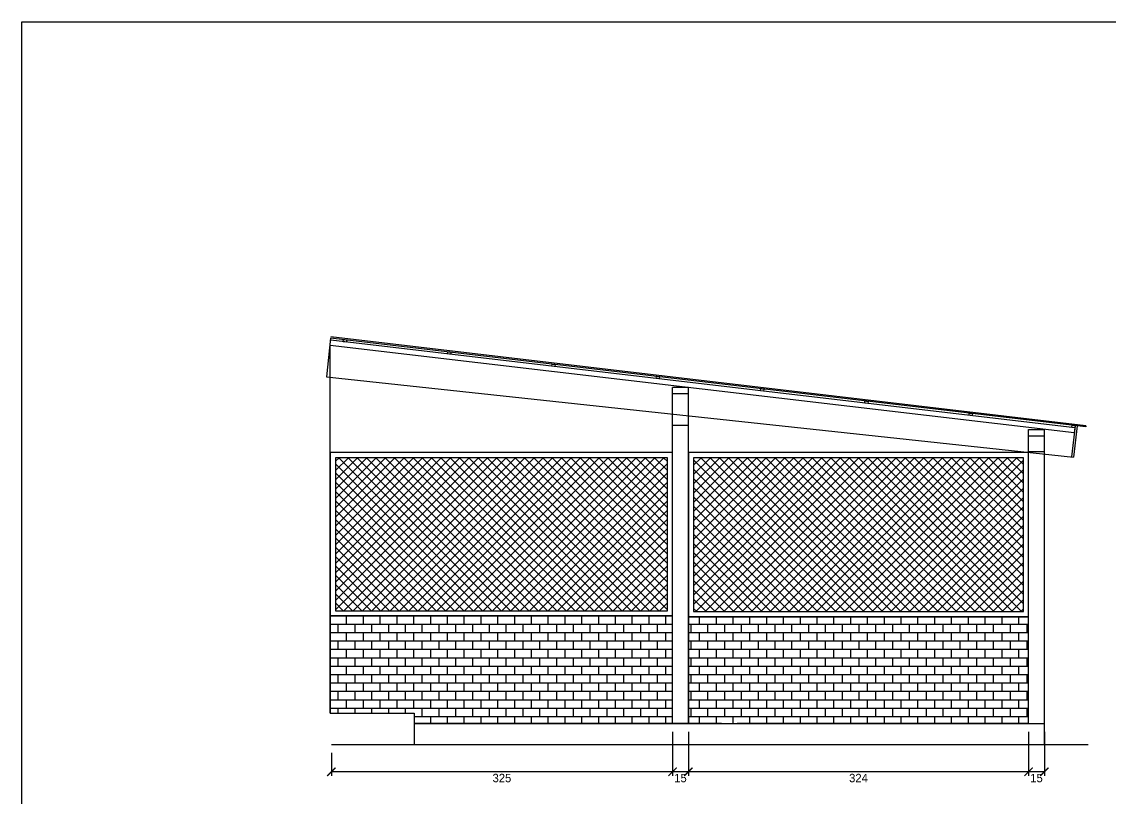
# Model space of a CAD drawing. Header units: inches. Extents: x -1543 to 2447, y -3648 to -1027.
# Drawn here: x 673 to 1710, y -1766 to -1027 of the extents above; entities that cross this region are included whole.
import ezdxf

# ---------------------------------------------------------------- set-up
doc = ezdxf.new("R2010")
doc.units = ezdxf.units.IN
doc.header["$MEASUREMENT"] = 0
doc.header["$PDMODE"] = 3
doc.layers.add('Listplank', color=10, linetype='Continuous')
doc.dimstyles.get("Standard").update_dxf_attribs({"dimtxt": 8, "dimasz": 8, "dimexe": 4, "dimexo": 8, "dimgap": 2, "dimtad": 2, "dimtih": 1, "dimtoh": 1, "dimdec": 0, "dimzin": 0, "dimdsep": 46, "dimtxsty": 'Standard', "dimblk": 'ARCHTICK', "dimcen": 0.09, "dimadec": 0, "dimazin": 0, "dimtfac": 1, "dimtdec": 0, "dimtofl": 0, "dimtmove": 0, "dimatfit": 3, "dimfxl": 1, "dimtolj": 1, "dimtzin": 0, "dimarcsym": 0})
pattern_1 = [(0, (6110.65, 599.506), (0, 8), []), (90, (6110.65, 599.506), (-8, 8), [8, -8])]
pattern_2 = [(45, (6110.6503, 599.506), (-4.4194174, 4.4194174), []), (135, (6110.6503, 599.506), (-4.4194174, -4.4194174), [])]

# ---------------------------------------------------------------- blocks, each defined once
blk = doc.blocks.new('_ArchTick')
at = {"color": 0, "linetype": 'ByBlock', "const_width": 0.15}
blk.add_lwpolyline([(-0.5, -0.5), (0.5, 0.5)], dxfattribs=at)
blk = doc.blocks.new('*D109')
at = {"color": 0, "lineweight": -2}
for p, q in [((1632, -1703.2), (1632, -1745.1)), ((1647, -1703.2), (1647, -1745.1)), ((1647, -1741.1), (1632, -1741.1))]:
    blk.add_line(p, q, dxfattribs=at)
at = {"layer": 'Defpoints', "color": 0}
for p in [(1632, -1695.2), (1647, -1695.2), (1632, -1741.1)]:
    blk.add_point(p, dxfattribs=at)
at = {"color": 0, "lineweight": -2, "xscale": 8, "yscale": 8, "zscale": 8, "rotation": 180}
blk.add_blockref('_ArchTick', (1632, -1741.1), dxfattribs=at)
at = {"color": 0, "lineweight": -2, "xscale": 8, "yscale": 8, "zscale": 8}
blk.add_blockref('_ArchTick', (1647, -1741.1), dxfattribs=at)
at = {"color": 0, "insert": (1639.5, -1747.1), "char_height": 8, "attachment_point": 5}
blk.add_mtext('\\A1;15', dxfattribs=at)
blk = doc.blocks.new('*D110')
at = {"color": 0, "lineweight": -2}
for p, q in [((1308, -1703.2), (1308, -1745.1)), ((1632, -1703.2), (1632, -1745.1)), ((1632, -1741.1), (1308, -1741.1))]:
    blk.add_line(p, q, dxfattribs=at)
at = {"layer": 'Defpoints', "color": 0}
for p in [(1308, -1695.2), (1632, -1695.2), (1308, -1741.1)]:
    blk.add_point(p, dxfattribs=at)
at = {"color": 0, "lineweight": -2, "xscale": 8, "yscale": 8, "zscale": 8, "rotation": 180}
blk.add_blockref('_ArchTick', (1308, -1741.1), dxfattribs=at)
at = {"color": 0, "lineweight": -2, "xscale": 8, "yscale": 8, "zscale": 8}
blk.add_blockref('_ArchTick', (1632, -1741.1), dxfattribs=at)
at = {"color": 0, "insert": (1470, -1747.1), "char_height": 8, "attachment_point": 5}
blk.add_mtext('\\A1;324', dxfattribs=at)
blk = doc.blocks.new('*D111')
at = {"color": 0, "lineweight": -2}
for p, q in [((1293, -1703.2), (1293, -1745.1)), ((1308, -1703.2), (1308, -1745.1)), ((1308, -1741.1), (1293, -1741.1))]:
    blk.add_line(p, q, dxfattribs=at)
at = {"layer": 'Defpoints', "color": 0}
for p in [(1293, -1695.2), (1308, -1695.2), (1293, -1741.1)]:
    blk.add_point(p, dxfattribs=at)
at = {"color": 0, "lineweight": -2, "xscale": 8, "yscale": 8, "zscale": 8, "rotation": 180}
blk.add_blockref('_ArchTick', (1293, -1741.1), dxfattribs=at)
at = {"color": 0, "lineweight": -2, "xscale": 8, "yscale": 8, "zscale": 8}
blk.add_blockref('_ArchTick', (1308, -1741.1), dxfattribs=at)
at = {"color": 0, "insert": (1300.5, -1747.1), "char_height": 8, "attachment_point": 5}
blk.add_mtext('\\A1;15', dxfattribs=at)
blk = doc.blocks.new('*D112')
at = {"color": 0, "lineweight": -2}
for p, q in [((1293, -1703.2), (1293, -1745.1)), ((968.1, -1723.2), (968.1, -1745.1)), ((1293, -1741.1), (968.1, -1741.1))]:
    blk.add_line(p, q, dxfattribs=at)
at = {"layer": 'Defpoints', "color": 0}
for p in [(1293, -1695.2), (968.1, -1715.2), (968.1, -1741.1)]:
    blk.add_point(p, dxfattribs=at)
at = {"color": 0, "lineweight": -2, "xscale": 8, "yscale": 8, "zscale": 8, "rotation": 180}
blk.add_blockref('_ArchTick', (968.1, -1741.1), dxfattribs=at)
at = {"color": 0, "lineweight": -2, "xscale": 8, "yscale": 8, "zscale": 8}
blk.add_blockref('_ArchTick', (1293, -1741.1), dxfattribs=at)
at = {"color": 0, "insert": (1130.5, -1747.1), "char_height": 8, "attachment_point": 5}
blk.add_mtext('\\A1;325', dxfattribs=at)

msp = doc.modelspace()

# ---------------------------------------------------------------- hatches: boundary and pattern name
h = msp.add_hatch()
h.set_pattern_fill('NET', color=256, scale=50, angle=45, style=0)
h.set_pattern_definition(pattern_2)
h.paths.add_polyline_path([(1288, -1442.1), (972, -1442.1), (972, -1587.8), (1288, -1587.8)])
h = msp.add_hatch()
h.set_pattern_fill('NET', color=256, scale=50, angle=45, style=0)
h.set_pattern_definition(pattern_2)
h.paths.add_polyline_path([(1313, -1442.1), (1313, -1588.5), (1627, -1588.5), (1627, -1442.1)])
h = msp.add_hatch()
h.set_pattern_fill('AR-B816', color=256, style=0)
h.set_pattern_definition(pattern_1)
h.paths.add_polyline_path([(967, -1592.8), (967, -1685.2), (1047, -1685.2), (1047, -1695.2), (1293, -1695.2), (1293, -1592.8)])
h = msp.add_hatch()
h.set_pattern_fill('AR-B816', color=256, style=0)
h.set_pattern_definition(pattern_1)
h.paths.add_polyline_path([(1308, -1593.5), (1308, -1695.2), (1632, -1695.2), (1632, -1593.5)])

# ---------------------------------------------------------------- linework, layer by layer
for p, q in [((673.3, -2065.9), (673.3, -1027.2)), ((673.3, -1027.2), (2433.6, -1027.2)), ((967, -1685.2), (967, -1335.2)), ((1675.5, -1418.6), (967, -1335.2)), ((1686.4, -1412.8), (967.4, -1328.2)), ((1686.5, -1411.8), (967.5, -1327.2)), ((1676.1, -1413.6), (967.5, -1330.3)), ((1293, -1695.2), (1293, -1375.4)), ((1308, -1375.4), (1293, -1375.4)), ((1308, -1375.4), (1293, -1375.4)), ((1308, -1695.2), (1308, -1375.4)), ((1308, -1381.4), (1293, -1381.4)), ((1308, -1411.4), (1293, -1411.4)), ((1632, -1695.2), (1632, -1415.2)), ((1632, -1415.2), (1647, -1415.2)), ((1647, -1715.2), (1647, -1415.2)), ((1676.1, -1413.6), (1675.5, -1418.6)), ((1686.5, -1411.8), (1686.4, -1412.8)), ((1632, -1421.2), (1647, -1421.2)), ((1293, -1437.1), (1276.8, -1437.1)), ((1632, -1436.2), (1647, -1436.2)), ((1293, -1592.8), (967, -1592.8)), ((967, -1685.2), (1047, -1685.2)), ((1047, -1685.2), (1047, -1715.2)), ((1047, -1695.2), (1647, -1695.2)), ((1339.5, -1695.2), (1047, -1695.2)), ((1632, -1695.2), (1354.5, -1695.2)), ((968.1, -1715.2), (1688.7, -1715.2)), ((1047, -1715.2), (1647, -1715.2))]:
    msp.add_line(p, q)
for points in [[(982.6, -1330), (982.4, -1332), (979.4, -1331.7), (979.6, -1329.7)], [(1081.9, -1341.7), (1081.7, -1343.7), (1078.7, -1343.4), (1078.9, -1341.4)], [(1181.2, -1353.4), (1181, -1355.4), (1178, -1355), (1178.2, -1353.1)], [(1280.5, -1365.1), (1280.3, -1367.1), (1277.3, -1366.7), (1277.6, -1364.7)], [(1379.8, -1376.8), (1379.6, -1378.8), (1376.6, -1378.4), (1376.9, -1376.4)], [(1479.2, -1388.5), (1478.9, -1390.4), (1475.9, -1390.1), (1476.2, -1388.1)], [(1578.5, -1400.1), (1578.2, -1402.1), (1575.3, -1401.8), (1575.5, -1399.8)], [(1676.3, -1411.7), (1676.1, -1413.6), (1673.1, -1413.3), (1673.3, -1411.3)], [(1293, -1437.1), (967, -1437.1), (967, -1592.8), (1293, -1592.8)], [(1632, -1437.1), (1308, -1437.1), (1308, -1593.5), (1632, -1593.5)], [(1288, -1442.1), (972, -1442.1), (972, -1587.8), (1288, -1587.8)], [(1627, -1442.1), (1313, -1442.1), (1313, -1588.5), (1627, -1588.5)], [(1313, -1442.1), (1313, -1588.5), (1627, -1588.5), (1627, -1442.1)], [(967, -1592.8), (967, -1685.2), (1047, -1685.2), (1047, -1695.2), (1293, -1695.2), (1293, -1592.8)], [(1308, -1593.5), (1308, -1695.2), (1632, -1695.2), (1632, -1593.5)]]:
    msp.add_lwpolyline(points, close=True)
at = {"layer": 'Listplank'}
for p, q in [((967.4, -1328.2), (963.5, -1365)), ((963.5, -1365), (1674.6, -1441.7)), ((1676.3, -1411.7), (1672.7, -1441.4)), ((1678.3, -1411.9), (1674.6, -1441.7))]:
    msp.add_line(p, q, dxfattribs=at)

# ---------------------------------------------------------------- dimensions: what is measured, and where the dimension line sits
for base, p1, p2, picture, middle in [((968.1, -1741.1), (1293, -1695.2), (968.1, -1715.2), '*D112', (1130.5, -1747.1)), ((1293, -1741.1), (1308, -1695.2), (1293, -1695.2), '*D111', (1300.5, -1747.1)), ((1308, -1741.1), (1632, -1695.2), (1308, -1695.2), '*D110', (1470, -1747.1))]:
    dim = msp.add_linear_dim(base=base, p1=p1, p2=p2, dimstyle='Standard', override={"dimtmove": 1})
    dim.commit()
    dim.dimension.update_dxf_attribs({"geometry": picture, "text_midpoint": middle})
dim = msp.add_linear_dim(base=(1632, -1741.1), p1=(1647, -1695.2), p2=(1632, -1695.2), dimstyle='Standard')
dim.commit()
dim.dimension.update_dxf_attribs({"geometry": '*D109', "text_midpoint": (1639.5, -1747.1)})

doc.saveas('drawing.dxf')
